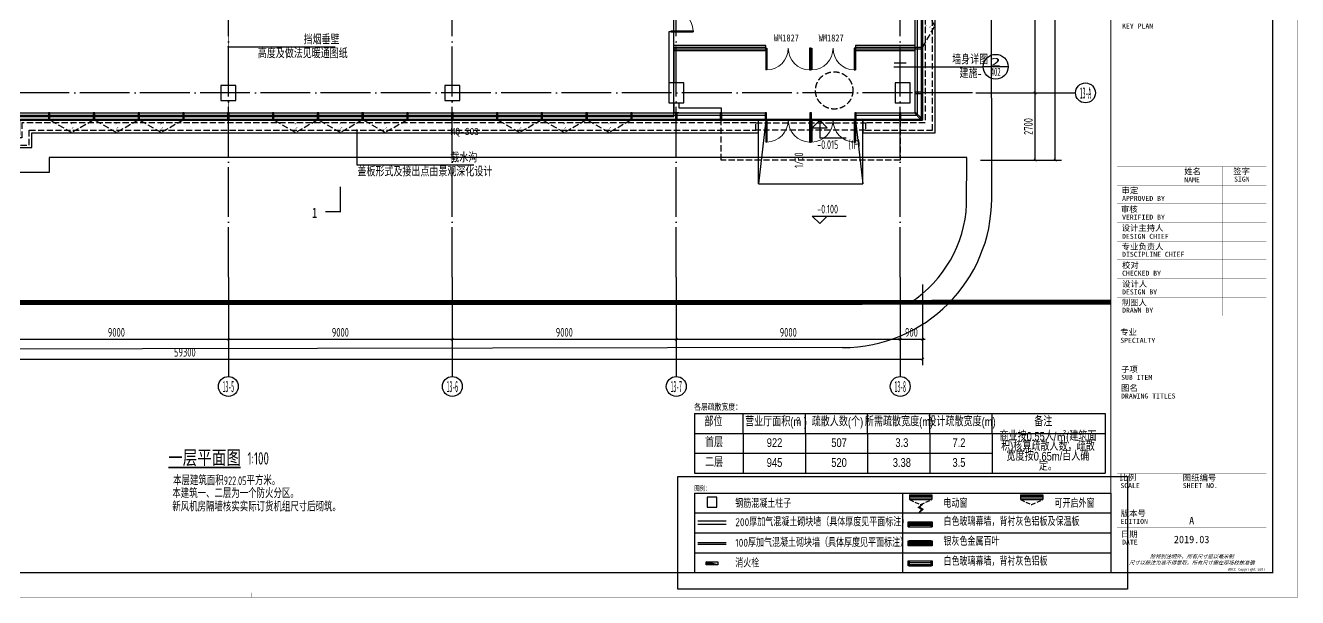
# Model space of a CAD drawing. Extents: x -228436 to 663611, y -207485 to 163917.
# Drawn here: x 485640 to 536763, y -20288 to 2712 of the extents above; entities that cross this region are included whole.
import ezdxf
from ezdxf.enums import TextEntityAlignment as Align

# ---------------------------------------------------------------- set-up
doc = ezdxf.new("R2010")
doc.units = 0
doc.header["$LTSCALE"] = 1000
for name, pattern in [('13#楼幕墙$0$DASH', [0.35, 0.25, -0.1]), ('X-104 13#平面$0$109 3#平面$0$DASH', [0.35, 0.25, -0.1]), ('X-104 13#平面$0$109-34 轴网$0$L1$0$$AUDIT_BAD_LTYPE1', [0]), ('X-104 13#平面$0$ACAD_ISO04W100', [30, 24, -3, 0, -3]), ('X-104 13#平面$0$ACAD_ISO05W100', [34, 24, -3, 0.5, -3, 0.5, -3]), ('X-104 13#平面$0$DASH', [0.35, 0.25, -0.1]), ('X-104 13#平面$0$DOTE', [2.42, 2, -0.2, 0.02, -0.2]), ('X-平面图例$0$109-34 轴网$0$L1$0$$AUDIT_BAD_LTYPE1', [0]), ('X-平面图例$0$DASH', [0.35, 0.25, -0.1])]:
    doc.linetypes.add(name, pattern=pattern)
doc.layers.get('0').update_dxf_attribs({"linetype": 'CONTINUOUS'})
doc.layers.get('Defpoints').update_dxf_attribs({"linetype": 'CONTINUOUS'})
for name, color, linetype in [('104 13#平面$0$03-表格_紫', 197, 'CONTINUOUS'), ('104 13#平面$0$A-0-图名图例', 2, 'CONTINUOUS'), ('13#楼幕墙$0$A-C_幕墙龙骨', 8, 'CONTINUOUS'), ('13#楼幕墙$0$A-C_玻璃幕墙', 8, 'CONTINUOUS'), ('13#楼幕墙$0$A-C_窗', 8, 'CONTINUOUS'), ('13#楼幕墙$0$A-C_门', 8, 'CONTINUOUS'), ('AXIS_TEXT', 7, 'CONTINUOUS'), ('X-104 13#平面$0$01-标注_标高', 8, 'CONTINUOUS'), ('X-104 13#平面$0$01-标注_符号', 8, 'CONTINUOUS'), ('X-104 13#平面$0$01-标注_轴线坐标', 8, 'CONTINUOUS'), ('X-104 13#平面$0$02-TEXT_标注', 8, 'CONTINUOUS'), ('X-104 13#平面$0$02-TEXT_轴号', 7, 'CONTINUOUS'), ('X-104 13#平面$0$02-TEXT_门窗', 8, 'CONTINUOUS'), ('X-104 13#平面$0$A-C_玻璃幕墙', 8, 'CONTINUOUS'), ('X-104 13#平面$0$A-C_门', 8, 'CONTINUOUS'), ('X-104 13#平面$0$A-E_楼梯', 171, 'CONTINUOUS'), ('X-104 13#平面$0$A-I_卫-洁具', 8, 'CONTINUOUS'), ('X-104 13#平面$0$A-O_散水', 8, 'CONTINUOUS'), ('X-104 13#平面$0$A-TECH_暖通', 6, 'CONTINUOUS'), ('X-104 13#平面$0$A-TECH_结构', 8, 'CONTINUOUS'), ('X-104 13#平面$0$A_AXIS-轴线', 8, 'X-104 13#平面$0$DOTE'), ('X-104 13#平面$0$A_STR-砌块墙', 7, 'CONTINUOUS'), ('X-104 13#平面$0$A_STR-砼柱', 7, 'CONTINUOUS'), ('X-104 13#平面$0$DIM_SYMB', 3, 'CONTINUOUS'), ('X-104 13#平面$0$DOOR_FIRE', 8, 'CONTINUOUS'), ('X-104 13#平面$0$M-用地 红线', 20, 'X-104 13#平面$0$ACAD_ISO04W100'), ('X-104 13#平面$0$M-绿化 首层轮廓', 197, 'CONTINUOUS'), ('X-104 13#平面$0$M-道路 边线', 151, 'CONTINUOUS'), ('X-平面图例$0$03-表格_197', 197, 'CONTINUOUS'), ('X-平面图例$0$04-电动窗', 1, 'CONTINUOUS'), ('X-平面图例$0$A-0-图名图例', 2, 'CONTINUOUS'), ('X-平面图例$0$A-C_玻璃幕墙', 140, 'CONTINUOUS'), ('X-平面图例$0$A-金属背板', 40, 'CONTINUOUS'), ('X-平面图例$0$COLUMN', 4, 'CONTINUOUS'), ('X-平面图例$0$EQUIP_消火栓', 7, 'CONTINUOUS'), ('X-平面图例$0$WAL1', 30, 'CONTINUOUS')]:
    doc.layers.add(name, color=color, linetype=linetype)
doc.layers.add('X-104 13#平面$0$000套内', color=8, linetype='CONTINUOUS', lineweight=30, plot=False)
doc.styles.add('104 13#平面$0$HT_HWXH', font='STXIHEI.TTF', dxfattribs={"width": 0.8})
doc.styles.add('104 13#平面$0$Standard', font='ros.shx', dxfattribs={"width": 0.8, "bigfont": 'jd.shx'})
doc.styles.add('COMPLEX', font='COMPLEX')
doc.styles.add('X-104 13#平面$0$_TCH_AXIS', font='STXIHEI.TTF', dxfattribs={"width": 0.75})
doc.styles.add('X-104 13#平面$0$_TCH_DIM', font='ros1.shx', dxfattribs={"width": 0.8, "bigfont": 'jd.shx'})
doc.styles.add('X-104 13#平面$0$_TCH_DIM_T3', font='ros1.shx', dxfattribs={"width": 0.8, "bigfont": 'jd.shx'})
doc.styles.add('X-104 13#平面$0$_TCH_LABEL', font='STXIHEI.TTF', dxfattribs={"width": 0.75})
doc.styles.add('X-104 13#平面$0$_TCH_SPACE', font='STXIHEI.TTF', dxfattribs={"width": 0.75, "height": 5})
doc.styles.add('X-104 13#平面$0$_TCH_WINDOW', font='STXIHEI.TTF', dxfattribs={"width": 0.75, "height": 3.5})
doc.styles.add('X-104 13#平面$0$Standard', font='ros1.shx', dxfattribs={"width": 0.75, "bigfont": 'jd.shx'})
doc.styles.add('X-平面图例$0$HT_HWXH', font='STXIHEI.TTF', dxfattribs={"width": 0.8})
doc.styles.add('X-平面图例$0$Standard', font='gbenor.shx', dxfattribs={"bigfont": 'gbcbig.shx'})
doc.styles.add('图签信息$0$华文细黑', font='STXIHEI.TTF', dxfattribs={"height": 10})
doc.dimstyles.new('X-104 13#平面$0$_TCH_ARCH&&100', dxfattribs={"dimtxt": 350, "dimasz": 100, "dimexe": 250, "dimexo": 300, "dimgap": 100, "dimtad": 1, "dimdec": 0, "dimzin": 0, "dimdsep": 46, "dimtxsty": 'X-104 13#平面$0$_TCH_DIM_T3', "dimblk": 'X-104 13#平面$0$_ArchTick', "dimcen": 0.09, "dimclrt": 7, "dimazin": 2, "dimtfac": 1, "dimtdec": 0, "dimtix": 1, "dimtmove": 2, "dimatfit": 3, "dimfxl": 0, "dimtolj": 1, "dimtzin": 0, "dimarcsym": 0})

# ---------------------------------------------------------------- blocks, each defined once
blk = doc.blocks.new('图签信息$0$WDCE Copyright200X')
at = {"const_width": 0.016}
blk.add_lwpolyline([(-10.6, 1.26, 1), (-11.4, 1.26, 1)], format="xyb", close=True, dxfattribs=at)
at = {"style": '图签信息$0$华文细黑'}
for s, p in [('WDCE ', (-11.46, 0.5)), ('     Copyright ', (-3.51, 0.5))]:
    blk.add_text(s, height=1, dxfattribs=at).set_placement(p, align=Align.BOTTOM_RIGHT)
blk.add_text('c', height=0.6, dxfattribs=at).set_placement((-11.04, 1.35), align=Align.MIDDLE_CENTER)
blk.add_attdef('200X', text='', height=1, dxfattribs=at).set_placement((-0.45, 0.5), align=Align.BOTTOM_RIGHT)
blk = doc.blocks.new('图签信息')
at = {"const_width": 0.5}
blk.add_lwpolyline([(-65, 0), (0, 0), (0, 500.5), (-65, 500.5)], close=True, dxfattribs=at)
at = {"const_width": 0.05}
for points in [[(-62.5, 217.74), (-2.5, 217.74)], [(-62.5, 103.26), (-2.5, 103.26), (-2.5, 163.26), (-62.5, 163.26), (-62.5, 103.26)], [(-37.5, 163.26), (-37.5, 103.26)], [(-20, 163.26), (-20, 103.26)], [(-62.5, 155.76), (-2.5, 155.76)], [(-62.5, 148.26), (-2.5, 148.26)], [(-62.5, 140.76), (-2.5, 140.76)], [(-62.5, 133.26), (-2.5, 133.26)], [(-62.5, 125.76), (-2.5, 125.76)], [(-62.5, 118.26), (-2.5, 118.26)], [(-62.5, 110.76), (-2.5, 110.76)], [(-62.5, 98.5), (-2.5, 98.5), (-2.5, 10), (-62.5, 10), (-62.5, 98.5)], [(-62.5, 83.5), (-2.5, 83.5)], [(-62.5, 76), (-2.5, 76)], [(-62.5, 40), (-2.5, 40)], [(-37.5, 40), (-37.5, 26)], [(-62.5, 26), (-2.5, 26)], [(-62.5, 18), (-2.5, 18)]]:
    blk.add_lwpolyline(points, dxfattribs=at)
blk.add_blockref('图签信息$0$WDCE Copyright200X', (-2.5, 0)).add_auto_attribs({'200X': '2007'})
at = {"style": '图签信息$0$华文细黑'}
for s, height, p in [('KEY PLAN', 2, (-60.5, 220.74)), ('姓名', 2.4, (-35.5, 162.47)), ('NAME', 2, (-35.5, 158.96)), ('签字', 2.4, (-15.81, 162.57)), ('SIGN', 2, (-15.5, 159.2)), ('审定', 2.4, (-60.73, 154.81)), ('APPROVED BY', 2, (-60.5, 151.44)), ('审核', 2.4, (-60.95, 147.29)), ('VERIFIED BY', 2, (-60.5, 143.91)), ('设计主持人', 2.4, (-60.68, 139.76)), ('DESIGN CHIEF', 2, (-60.5, 136.19)), ('专业负责人', 2.4, (-60.67, 132.26)), ('DISCIPLINE CHIEF', 2, (-60.5, 128.98)), ('校对', 2.4, (-60.5, 124.76)), ('CHECKED BY', 2, (-60.5, 121.37)), ('设计人', 2.4, (-60.5, 117.26)), ('DESIGN BY', 2, (-60.5, 113.83)), ('制图人', 2.4, (-60.61, 109.76)), ('DRAWN BY', 2, (-60.5, 106.5)), ('专业', 2.4, (-61.23, 97.93)), ('SPECIALTY', 2, (-61.23, 94.38)), ('子项', 2.4, (-60.88, 82.92)), ('SUB ITEM', 2, (-60.88, 79.5)), ('DRAWING TITLES', 2, (-60.91, 72)), ('图名', 2.4, (-60.91, 75.41)), ('比例', 2.4, (-61.56, 39.42)), ('SCALE', 2, (-61.19, 36)), ('SHEET NO.', 2, (-36.1, 36)), ('图纸编号', 2.4, (-36.1, 39.32)), ('版本号', 2.4, (-61, 25.03)), ('EDITION', 2, (-61.06, 21.61)), ('日期', 2.4, (-61, 16.68)), ('DATE', 2, (-60.5, 13.26))]:
    blk.add_text(s, height=height, dxfattribs=at).set_placement(p, align=Align.TOP_LEFT)
at = {"color": 4, "style": '图签信息$0$华文细黑'}
for s, p in [('A', (-32.53, 19.4)), ('2019.03', (-32.53, 11.84))]:
    blk.add_text(s, height=3, dxfattribs=at).set_placement(p, align=Align.CENTER)
at = {"style": '图签信息$0$华文细黑', "oblique": 20}
for s, p in [('除特别注明外，所有尺寸是以毫米制', (-32.5, 6.5)), ('尺寸以标注为准不得量取，所有尺寸需在现场校核准确', (-32.5, 4))]:
    blk.add_text(s, height=1.5, dxfattribs=at).set_placement(p, align=Align.MIDDLE_CENTER)
blk = doc.blocks.new('图签-A1')
at = {"color": 2}
blk.add_blockref('图签信息', (0, 0), dxfattribs=at)
blk = doc.blocks.new('图框-A1')
for points, const_width in [([(0, 0), (841, 0), (841, 594), (0, 594)], 0.05), ([(766, 584), (25, 584), (25, 10), (766, 10)], 0.5)]:
    blk.add_lwpolyline(points, close=True, dxfattribs=dict(const_width=const_width))
at = {"const_width": 0.05}
blk.add_lwpolyline([(420.5, 0), (420.5, 2)], dxfattribs=at)
blk = doc.blocks.new('_AXISO')
blk.add_circle((0, 0), 0.5)
at = {"layer": 'AXIS_TEXT', "style": 'COMPLEX', "width": 1.041667}
blk.add_attdef('A', text='', height=0.56, dxfattribs=at).set_placement((-0.25, -0.28), (0.25, -0.28), align=Align.FIT)
blk = doc.blocks.new('X-104 13#平面$0$_ArchTick')
at = {"color": 0, "linetype": 'ByBlock', "const_width": 0.4}
blk.add_lwpolyline([(-0.5, -0.5), (0.5, 0.5)], dxfattribs=at)
blk = doc.blocks.new('*D765')
at = {"layer": 'Defpoints', "color": 0}
for p in [(-900, -7401), (58400, -7401), (58400, -10701)]:
    blk.add_point(p, dxfattribs=at)
at = {"layer": 'X-104 13#平面$0$01-标注_轴线坐标', "color": 0, "lineweight": -2}
for p, q in [((-900, -7701), (-900, -10951)), ((58400, -7701), (58400, -10951)), ((-900, -10701), (58400, -10701))]:
    blk.add_line(p, q, dxfattribs=at)
at = {"layer": 'X-104 13#平面$0$01-标注_轴线坐标', "color": 0, "lineweight": -2, "xscale": 100, "yscale": 100, "zscale": 100, "rotation": 180}
blk.add_blockref('X-104 13#平面$0$_ArchTick', (-900, -10701), dxfattribs=at)
at = {"layer": 'X-104 13#平面$0$01-标注_轴线坐标', "color": 0, "lineweight": -2, "xscale": 100, "yscale": 100, "zscale": 100}
blk.add_blockref('X-104 13#平面$0$_ArchTick', (58400, -10701), dxfattribs=at)
at = {"layer": 'X-104 13#平面$0$01-标注_轴线坐标', "color": 7, "insert": (28750, -10426), "char_height": 350, "attachment_point": 5, "style": 'X-104 13#平面$0$_TCH_DIM_T3'}
blk.add_mtext('\\A1;59300', dxfattribs=at)
blk = doc.blocks.new('*D770')
at = {"layer": 'Defpoints', "color": 0}
for p in [(21500, -7401), (30500, -7401), (30500, -9901)]:
    blk.add_point(p, dxfattribs=at)
at = {"layer": 'X-104 13#平面$0$01-标注_轴线坐标', "color": 0, "lineweight": -2}
for p, q in [((21500, -7701), (21500, -10151)), ((30500, -7701), (30500, -10151)), ((21500, -9901), (30500, -9901))]:
    blk.add_line(p, q, dxfattribs=at)
at = {"layer": 'X-104 13#平面$0$01-标注_轴线坐标', "color": 0, "lineweight": -2, "xscale": 100, "yscale": 100, "zscale": 100, "rotation": 180}
blk.add_blockref('X-104 13#平面$0$_ArchTick', (21500, -9901), dxfattribs=at)
at = {"layer": 'X-104 13#平面$0$01-标注_轴线坐标', "color": 0, "lineweight": -2, "xscale": 100, "yscale": 100, "zscale": 100}
blk.add_blockref('X-104 13#平面$0$_ArchTick', (30500, -9901), dxfattribs=at)
at = {"layer": 'X-104 13#平面$0$01-标注_轴线坐标', "color": 7, "insert": (26000, -9626), "char_height": 350, "attachment_point": 5, "style": 'X-104 13#平面$0$_TCH_DIM_T3'}
blk.add_mtext('\\A1;9000', dxfattribs=at)
blk = doc.blocks.new('*D771')
at = {"layer": 'Defpoints', "color": 0}
for p in [(30500, -7401), (39500, -7401), (39500, -9901)]:
    blk.add_point(p, dxfattribs=at)
at = {"layer": 'X-104 13#平面$0$01-标注_轴线坐标', "color": 0, "lineweight": -2}
for p, q in [((30500, -7701), (30500, -10151)), ((39500, -7701), (39500, -10151)), ((30500, -9901), (39500, -9901))]:
    blk.add_line(p, q, dxfattribs=at)
at = {"layer": 'X-104 13#平面$0$01-标注_轴线坐标', "color": 0, "lineweight": -2, "xscale": 100, "yscale": 100, "zscale": 100, "rotation": 180}
blk.add_blockref('X-104 13#平面$0$_ArchTick', (30500, -9901), dxfattribs=at)
at = {"layer": 'X-104 13#平面$0$01-标注_轴线坐标', "color": 0, "lineweight": -2, "xscale": 100, "yscale": 100, "zscale": 100}
blk.add_blockref('X-104 13#平面$0$_ArchTick', (39500, -9901), dxfattribs=at)
at = {"layer": 'X-104 13#平面$0$01-标注_轴线坐标', "color": 7, "insert": (35000, -9626), "char_height": 350, "attachment_point": 5, "style": 'X-104 13#平面$0$_TCH_DIM_T3'}
blk.add_mtext('\\A1;9000', dxfattribs=at)
blk = doc.blocks.new('*D772')
at = {"layer": 'Defpoints', "color": 0}
for p in [(39500, -7401), (48500, -7401), (48500, -9901)]:
    blk.add_point(p, dxfattribs=at)
at = {"layer": 'X-104 13#平面$0$01-标注_轴线坐标', "color": 0, "lineweight": -2}
for p, q in [((39500, -7701), (39500, -10151)), ((48500, -7701), (48500, -10151)), ((39500, -9901), (48500, -9901))]:
    blk.add_line(p, q, dxfattribs=at)
at = {"layer": 'X-104 13#平面$0$01-标注_轴线坐标', "color": 0, "lineweight": -2, "xscale": 100, "yscale": 100, "zscale": 100, "rotation": 180}
blk.add_blockref('X-104 13#平面$0$_ArchTick', (39500, -9901), dxfattribs=at)
at = {"layer": 'X-104 13#平面$0$01-标注_轴线坐标', "color": 0, "lineweight": -2, "xscale": 100, "yscale": 100, "zscale": 100}
blk.add_blockref('X-104 13#平面$0$_ArchTick', (48500, -9901), dxfattribs=at)
at = {"layer": 'X-104 13#平面$0$01-标注_轴线坐标', "color": 7, "insert": (44000, -9626), "char_height": 350, "attachment_point": 5, "style": 'X-104 13#平面$0$_TCH_DIM_T3'}
blk.add_mtext('\\A1;9000', dxfattribs=at)
blk = doc.blocks.new('*D773')
at = {"layer": 'Defpoints', "color": 0}
for p in [(48500, -7401), (57500, -7401), (57500, -9901)]:
    blk.add_point(p, dxfattribs=at)
at = {"layer": 'X-104 13#平面$0$01-标注_轴线坐标', "color": 0, "lineweight": -2}
for p, q in [((48500, -7701), (48500, -10151)), ((57500, -7701), (57500, -10151)), ((48500, -9901), (57500, -9901))]:
    blk.add_line(p, q, dxfattribs=at)
at = {"layer": 'X-104 13#平面$0$01-标注_轴线坐标', "color": 0, "lineweight": -2, "xscale": 100, "yscale": 100, "zscale": 100, "rotation": 180}
blk.add_blockref('X-104 13#平面$0$_ArchTick', (48500, -9901), dxfattribs=at)
at = {"layer": 'X-104 13#平面$0$01-标注_轴线坐标', "color": 0, "lineweight": -2, "xscale": 100, "yscale": 100, "zscale": 100}
blk.add_blockref('X-104 13#平面$0$_ArchTick', (57500, -9901), dxfattribs=at)
at = {"layer": 'X-104 13#平面$0$01-标注_轴线坐标', "color": 7, "insert": (53000, -9626), "char_height": 350, "attachment_point": 5, "style": 'X-104 13#平面$0$_TCH_DIM_T3'}
blk.add_mtext('\\A1;9000', dxfattribs=at)
blk = doc.blocks.new('*D774')
at = {"layer": 'Defpoints', "color": 0}
for p in [(57500, -7401), (58400, -7401), (58400, -9901)]:
    blk.add_point(p, dxfattribs=at)
at = {"layer": 'X-104 13#平面$0$01-标注_轴线坐标', "color": 0, "lineweight": -2}
for p, q in [((57500, -7701), (57500, -10151)), ((58400, -7701), (58400, -10151)), ((57500, -9901), (57400, -9901)), ((57500, -9901), (58400, -9901)), ((58400, -9901), (58500, -9901))]:
    blk.add_line(p, q, dxfattribs=at)
at = {"layer": 'X-104 13#平面$0$01-标注_轴线坐标', "color": 0, "lineweight": -2, "xscale": 100, "yscale": 100, "zscale": 100}
blk.add_blockref('X-104 13#平面$0$_ArchTick', (57500, -9901), dxfattribs=at)
at = {"layer": 'X-104 13#平面$0$01-标注_轴线坐标', "color": 0, "lineweight": -2, "xscale": 100, "yscale": 100, "zscale": 100, "rotation": 180}
blk.add_blockref('X-104 13#平面$0$_ArchTick', (58400, -9901), dxfattribs=at)
at = {"layer": 'X-104 13#平面$0$01-标注_轴线坐标', "color": 7, "insert": (57950, -9626), "char_height": 350, "attachment_point": 5, "style": 'X-104 13#平面$0$_TCH_DIM_T3'}
blk.add_mtext('\\A1;900', dxfattribs=at)
blk = doc.blocks.new('*D785')
at = {"layer": 'Defpoints', "color": 0}
for p in [(60425, 23235), (63725, 23235), (60425, -2700)]:
    blk.add_point(p, dxfattribs=at)
at = {"layer": 'X-104 13#平面$0$01-标注_轴线坐标', "color": 0, "lineweight": -2}
for p, q in [((60725, 23235), (63975, 23235)), ((63725, -2700), (63725, 23235)), ((60725, -2700), (63975, -2700))]:
    blk.add_line(p, q, dxfattribs=at)
at = {"layer": 'X-104 13#平面$0$01-标注_轴线坐标', "color": 0, "lineweight": -2, "xscale": 100, "yscale": 100, "zscale": 100}
for p, rotation in [((63725, 23235), 90), ((63725, -2700), 270)]:
    blk.add_blockref('X-104 13#平面$0$_ArchTick', p, dxfattribs=dict(at, rotation=rotation))
at = {"layer": 'X-104 13#平面$0$01-标注_轴线坐标', "color": 7, "insert": (63450, 10268), "char_height": 350, "attachment_point": 5, "rotation": 90, "style": 'X-104 13#平面$0$_TCH_DIM_T3'}
blk.add_mtext('\\A1;25935', dxfattribs=at)
blk = doc.blocks.new('*D786')
at = {"layer": 'Defpoints', "color": 0}
for p in [(60425, 0), (62925, 0), (60425, -2700)]:
    blk.add_point(p, dxfattribs=at)
at = {"layer": 'X-104 13#平面$0$01-标注_轴线坐标', "color": 0, "lineweight": -2}
for p, q in [((60725, 0), (63175, 0)), ((62925, -2700), (62925, 0)), ((60725, -2700), (63175, -2700))]:
    blk.add_line(p, q, dxfattribs=at)
at = {"layer": 'X-104 13#平面$0$01-标注_轴线坐标', "color": 0, "lineweight": -2, "xscale": 100, "yscale": 100, "zscale": 100}
for p, rotation in [((62925, 0), 90), ((62925, -2700), 270)]:
    blk.add_blockref('X-104 13#平面$0$_ArchTick', p, dxfattribs=dict(at, rotation=rotation))
at = {"layer": 'X-104 13#平面$0$01-标注_轴线坐标', "color": 7, "insert": (62650, -1350), "char_height": 350, "attachment_point": 5, "rotation": 90, "style": 'X-104 13#平面$0$_TCH_DIM_T3'}
blk.add_mtext('\\A1;2700', dxfattribs=at)
blk = doc.blocks.new('*D787')
at = {"layer": 'Defpoints', "color": 0}
for p in [(60425, 9000), (62925, 9000), (60425, 0)]:
    blk.add_point(p, dxfattribs=at)
at = {"layer": 'X-104 13#平面$0$01-标注_轴线坐标', "color": 0, "lineweight": -2}
for p, q in [((60725, 9000), (63175, 9000)), ((62925, 0), (62925, 9000)), ((60725, 0), (63175, 0))]:
    blk.add_line(p, q, dxfattribs=at)
at = {"layer": 'X-104 13#平面$0$01-标注_轴线坐标', "color": 0, "lineweight": -2, "xscale": 100, "yscale": 100, "zscale": 100}
for p, rotation in [((62925, 9000), 90), ((62925, 0), 270)]:
    blk.add_blockref('X-104 13#平面$0$_ArchTick', p, dxfattribs=dict(at, rotation=rotation))
at = {"layer": 'X-104 13#平面$0$01-标注_轴线坐标', "color": 7, "insert": (62650, 4500), "char_height": 350, "attachment_point": 5, "rotation": 90, "style": 'X-104 13#平面$0$_TCH_DIM_T3'}
blk.add_mtext('\\A1;9000', dxfattribs=at)
blk = doc.blocks.new('13#楼幕墙$0$A$C62EA228A')
at = {"linetype": '13#楼幕墙$0$DASH'}
blk.add_lwpolyline([(10, -300), (-860, -797), (-1730, -300)], dxfattribs=at)
at = {"layer": '13#楼幕墙$0$A-C_玻璃幕墙', "color": 1}
blk.add_lwpolyline([(-889, -674, 0, 25, 0), (-792, -580, 0, 0, 0), (-890, -456, 25, 0, 0), (-786, -374, 0, 0, 0)], format="xyseb", dxfattribs=at)
blk = doc.blocks.new('13#楼幕墙$0$A$C7A413A1D')
blk.add_lwpolyline([(-70, -300), (-10, -300), (-10, 0), (-70, 0)], close=True)
blk = doc.blocks.new('13#楼幕墙$0$$DorLib2D$00000002')
for p, q in [((-0.5, 0), (-0.5, 0.4875)), ((-0.475, 0.4875), (-0.5, 0.4875)), ((-0.475, 0), (-0.475, 0.4875)), ((0.475, 0), (0.475, 0.4875)), ((0.475, 0.4875), (0.5, 0.4875)), ((0.5, 0), (0.5, 0.4875)), ((-0.5, 0), (-0.475, 0)), ((0.5, 0), (0.475, 0))]:
    blk.add_line(p, q)
at = {"lineweight": 13}
for centre, start, end in [((-0.4875, 0), 0, 88.53072), ((0.4875, 0), 91.46928, 180)]:
    blk.add_arc(centre, 0.4875, start, end, dxfattribs=at)
blk = doc.blocks.new('13#楼幕墙')
at = {"layer": '13#楼幕墙$0$A-C_幕墙龙骨'}
blk.add_lwpolyline([(58118, -782), (58082, -818), (58294, -1030), (58330, -994)], close=True, dxfattribs=at)
at = {"layer": '13#楼幕墙$0$A-C_玻璃幕墙'}
for p, q in [((58100, -800), (58100, 18820)), ((58200, -900), (58200, 10770)), ((58350, -1050), (58350, 10770)), ((21800, -800), (52070, -800)), ((21900, -900), (52070, -900)), ((55730, -800), (58100, -800)), ((55730, -900), (58200, -900)), ((22050, -1050), (52070, -1050)), ((55730, -1050), (58350, -1050))]:
    blk.add_line(p, q, dxfattribs=at)
blk.add_lwpolyline([(4493, 15500), (-900, 15500), (-900, -1700), (22100, -1700), (22100, -1100), (58400, -1100), (58400, 18960), (53293, 23245), (37800, 14300), (37800, 10200), (12500, 10200), (4493, 15500)], dxfattribs=at)
at = {"layer": '13#楼幕墙$0$A-C_幕墙龙骨', "rotation": 90}
for p in [(58100, 1840), (58100, 40)]:
    blk.add_blockref('13#楼幕墙$0$A$C7A413A1D', p, dxfattribs=at)
at = {"layer": '13#楼幕墙$0$A-C_幕墙龙骨'}
for p in [(23340, -800), (25140, -800), (26940, -800), (28740, -800), (30540, -800), (32340, -800), (34140, -800), (35940, -800), (37740, -800), (39540, -800), (41340, -800), (43140, -800), (44940, -800), (46740, -800), (48540, -800), (50340, -800), (52140, -800), (53940, -800), (55740, -800), (57540, -800)]:
    blk.add_blockref('13#楼幕墙$0$A$C7A413A1D', p, dxfattribs=at)
at = {"layer": '13#楼幕墙$0$A-C_窗', "xscale": -1, "rotation": 90}
blk.add_blockref('13#楼幕墙$0$A$C62EA228A', (58100, 1840), dxfattribs=at)
at = {"layer": '13#楼幕墙$0$A-C_窗'}
for p in [(25060, -800), (26860, -800), (28660, -800), (34060, -800), (35860, -800), (37660, -800), (43060, -800), (44860, -800), (46660, -800)]:
    blk.add_blockref('13#楼幕墙$0$A$C62EA228A', p, dxfattribs=at)
at = {"layer": '13#楼幕墙$0$A-C_门', "xscale": -1800, "yscale": -1800, "zscale": 100}
for p in [(53000, -1100), (54800, -1100)]:
    blk.add_blockref('13#楼幕墙$0$$DorLib2D$00000002', p, dxfattribs=at)
blk = doc.blocks.new('X-104 13#平面$0$A$C0BB3323F')
at = {"layer": 'Defpoints'}
blk.add_lwpolyline([(59300, 600), (59300, 20660), (54205, 24935), (38700, 16000), (38700, 11900), (13400, 11900), (5393, 17200), (0, 17200), (0, 0), (23000, 0), (23000, 600)], close=True, dxfattribs=at)
at = {"layer": 'X-104 13#平面$0$M-用地 红线', "ltscale": 0.05, "const_width": 200}
blk.add_lwpolyline([(-7235, -1505), (-2249, -6741), (66865, -6716)], dxfattribs=at)
at = {"layer": 'X-104 13#平面$0$M-绿化 首层轮廓'}
for p, q in [((61076, -900), (24200, -900)), ((24200, -900), (24200, -1500)), ((61070, -2786), (61076, -900)), ((24200, -1500), (-1500, -1500)), ((-2249, -6741), (58823, -6719))]:
    blk.add_line(p, q, dxfattribs=at)
blk.add_arc((56076, -2541), 5000, 303.3233, 357.2011, dxfattribs=at)
at = {"layer": 'X-104 13#平面$0$M-道路 边线', "ltscale": 0.5}
for p, q in [((62076, -2539), (62069, 17786)), ((56087, -8541), (56087, -8541))]:
    blk.add_line(p, q, dxfattribs=at)
at = {"layer": 'X-104 13#平面$0$M-道路 边线', "ltscale": 0.02}
blk.add_lwpolyline([(56087, -8541), (-7235, -8649)], dxfattribs=at)
at = {"layer": 'X-104 13#平面$0$M-道路 边线', "ltscale": 0.5}
blk.add_arc((56076, -2541), 6000, 270.0977, 0.0204, dxfattribs=at)
blk = doc.blocks.new('X-104 13#平面$0$$DorLib2D$00000002')
for p, q in [((-0.5, 0), (-0.5, 0.4875)), ((-0.475, 0.4875), (-0.5, 0.4875)), ((-0.475, 0), (-0.475, 0.4875)), ((0.475, 0), (0.475, 0.4875)), ((0.475, 0.4875), (0.5, 0.4875)), ((0.5, 0), (0.5, 0.4875)), ((-0.5, 0), (-0.475, 0)), ((0.5, 0), (0.475, 0))]:
    blk.add_line(p, q)
at = {"lineweight": 13}
for centre, start, end in [((-0.4875, 0), 0, 88.53072), ((0.4875, 0), 91.46928, 180)]:
    blk.add_arc(centre, 0.4875, start, end, dxfattribs=at)
blk = doc.blocks.new('_FZHK')
blk.add_lwpolyline([(-0.5, -0.5), (0.5, -0.5), (0.5, 0.5), (-0.5, 0.5)], close=True)
blk = doc.blocks.new('X-平面图例$0$$WINLIB2D$00000039')
at = {"color": 0}
for points in [[(-0.5, 0.5), (-0.5, -0.5)], [(0.5, 0.5), (-0.5, 0.5)], [(-0.5, 0.167), (0.5, 0.167)], [(-0.452, -0.167), (-0.5, 0.084)], [(-0.384, -0.167), (-0.448, 0.167)], [(-0.316, -0.167), (-0.38, 0.167)], [(-0.248, -0.167), (-0.312, 0.167)], [(-0.18, -0.167), (-0.244, 0.167)], [(-0.112, -0.167), (-0.176, 0.167)], [(-0.044, -0.167), (-0.108, 0.167)], [(0.024, -0.167), (-0.04, 0.167)], [(0.092, -0.167), (0.028, 0.167)], [(0.16, -0.167), (0.096, 0.167)], [(0.228, -0.167), (0.164, 0.167)], [(0.296, -0.167), (0.232, 0.167)], [(0.364, -0.167), (0.3, 0.167)], [(0.432, -0.167), (0.368, 0.167)], [(0.5, -0.167), (0.436, 0.167)], [(0.5, -0.5), (0.5, 0.5)], [(-0.5, -0.167), (0.5, -0.167)], [(0.5, -0.5), (-0.5, -0.5)]]:
    blk.add_lwpolyline(points, dxfattribs=at)
blk = doc.blocks.new('X-平面图例$0$$LinePat$岩棉板')
at = {"color": 0}
for p, q in [((0, -17), (12, -67)), ((12, -67), (24, -17))]:
    blk.add_line(p, q, dxfattribs=at)
for centre, start, end in [((12, -17), 0, 180), ((0, -67), 270, 0), ((24, -67), 180, 270)]:
    blk.add_arc(centre, 12, start, end, dxfattribs=at)
at = {"layer": 'Defpoints'}
blk.add_point((0, 0), dxfattribs=at)
at = {"layer": 'Defpoints', "color": 0}
blk.add_point((24, -84), dxfattribs=at)
blk = doc.blocks.new('X-平面图例$0$ii')
blk.add_lwpolyline([(-1340, 0), (0, 0), (0, -150), (-1340, -150)], close=True)
at = {"color": 8, "xscale": -1.801075267316308, "yscale": 1.782568518697715, "zscale": 1.782568518697715}
for p in [(-1297, 0), (-1254, 0), (-1210, 0), (-1167, 0), (-1124, 0), (-1081, 0), (-1037, 0), (-994, 0), (-951, 0), (-908, 0), (-865, 0), (-821, 0), (-778, 0), (-735, 0), (-692, 0), (-648, 0), (-605, 0), (-562, 0), (-519, 0), (-475, 0), (-432, 0), (-389, 0), (-346, 0), (-303, 0), (-259, 0), (-216, 0), (-173, 0), (-130, 0), (-86, 0), (-43, 0), (0, 0)]:
    blk.add_blockref('X-平面图例$0$$LinePat$岩棉板', p, dxfattribs=at)
blk = doc.blocks.new('X-平面图例$0$$TCHSYS$WIN2D')
for p, q in [((-0.5, 0.5), (0.5, 0.5)), ((-0.5, 0.5), (-0.5, -0.5)), ((0.5, 0.167), (-0.5, 0.167)), ((0.5, 0.5), (0.5, -0.5)), ((0.5, -0.167), (-0.5, -0.167)), ((-0.5, -0.5), (0.5, -0.5))]:
    blk.add_line(p, q)
blk = doc.blocks.new('X-平面图例$0$开启扇')
at = {"layer": 'X-平面图例$0$04-电动窗'}
h = blk.add_hatch(color=1, dxfattribs=at)
h.dxf.hatch_style = 1
h.paths.add_polyline_path([(771, 319), (600, 508), (817, 625), (569, 845), (738, 635), (521, 518)])
at = {"linetype": 'X-平面图例$0$DASH'}
blk.add_lwpolyline([(0, 50), (670, 350), (1340, 50)], dxfattribs=at)
at = {"layer": 'X-平面图例$0$04-电动窗', "color": 1}
blk.add_lwpolyline([(771, 319), (600, 508), (817, 625), (569, 845), (738, 635), (521, 518), (771, 319)], close=True, dxfattribs=at)
at = {"xscale": -1340, "yscale": 300, "zscale": 1340, "rotation": 180}
blk.add_blockref('X-平面图例$0$$TCHSYS$WIN2D', (670, -100), dxfattribs=at)
blk = doc.blocks.new('X-平面图例$0$$TwtSys$00000434')
for p, q in [((-0.5, 0.5), (-0.5, -0.5)), ((-0.5, -0.5), (0.5, 0.5)), ((0.5, 0.5), (-0.5, 0.5)), ((0.5, -0.5), (0.5, 0.5)), ((-0.5, -0.5), (0.5, -0.5))]:
    blk.add_line(p, q)
blk.add_solid([(0.5, -0.5), (0.5, 0.5), (-0.5, -0.5)])
blk = doc.blocks.new('X-平面图例')
at = {"layer": 'Defpoints'}
blk.add_lwpolyline([(0, 6800), (27101, 6800), (27101, 0), (0, 0)], close=True, dxfattribs=at)
at = {"layer": 'X-平面图例$0$03-表格_197'}
for p, q in [((1000, 5800), (26101, 5800)), ((1000, 5800), (1000, 1000)), ((13550, 5800), (13550, 1000)), ((26101, 5800), (26101, 1000)), ((1000, 4600), (26101, 4600)), ((1000, 3400), (26101, 3400)), ((1000, 2200), (26101, 2200)), ((1000, 1000), (26101, 1000))]:
    blk.add_line(p, q, dxfattribs=at)
at = {"layer": 'X-平面图例$0$A-C_玻璃幕墙'}
for p, q in [((13877, 4055), (15337, 4055)), ((13937, 1711), (15277, 1711)), ((13937, 1411), (15277, 1411))]:
    blk.add_line(p, q, dxfattribs=at)
at = {"layer": 'X-平面图例$0$A-C_玻璃幕墙', "linetype": 'X-平面图例$0$DASH'}
blk.add_lwpolyline([(20660, 5400), (21330, 5100), (22000, 5400)], dxfattribs=at)
at = {"layer": 'X-平面图例$0$A-C_玻璃幕墙'}
for points in [[(13877, 4055), (15337, 4055)], [(13937, 3755), (13877, 3755), (13877, 4055), (13937, 4055), (13937, 3755)], [(13877, 4005), (15337, 4005)], [(13877, 3855), (15337, 3855)], [(15337, 3755), (15277, 3755), (15277, 4055), (15337, 4055), (15337, 3755)], [(13877, 3755), (15337, 3755)], [(15337, 2861), (13877, 2861)], [(13877, 1611), (15337, 1611)], [(13877, 1461), (15337, 1461)]]:
    blk.add_lwpolyline(points, dxfattribs=at)
for points in [[(13877, 2911), (13937, 2911), (13937, 2611), (13877, 2611)], [(15277, 2911), (15337, 2911), (15337, 2611), (15277, 2611)], [(13877, 1711), (13937, 1711), (13937, 1411), (13877, 1411)], [(15277, 1711), (15337, 1711), (15337, 1411), (15277, 1411)]]:
    blk.add_lwpolyline(points, close=True, dxfattribs=at)
at = {"layer": 'X-平面图例$0$A-金属背板'}
for points in [[(13937, 4005), (15277, 4005)], [(13937, 3855), (15277, 3855)]]:
    blk.add_lwpolyline(points, dxfattribs=at)
blk.add_lwpolyline([(15277, 1477), (15277, 1461), (13937, 1461), (13937, 1477)], close=True, dxfattribs=at)
at = {"layer": 'X-平面图例$0$WAL1'}
for p, q in [((2905, 4095), (1209, 4095)), ((2905, 3895), (1209, 3895)), ((2905, 2802), (1209, 2802)), ((2905, 2702), (1209, 2702))]:
    blk.add_line(p, q, dxfattribs=at)
at = {"layer": 'X-平面图例$0$A-C_玻璃幕墙', "linetype": 'X-平面图例$0$109-34 轴网$0$L1$0$$AUDIT_BAD_LTYPE1', "xscale": -1, "rotation": 180}
blk.add_blockref('X-平面图例$0$开启扇', (13967, 5450), dxfattribs=at)
at = {"layer": 'X-平面图例$0$A-C_玻璃幕墙', "linetype": 'X-平面图例$0$109-34 轴网$0$L1$0$$AUDIT_BAD_LTYPE1', "xscale": 1340, "yscale": 300, "zscale": 1340}
blk.add_blockref('X-平面图例$0$$TCHSYS$WIN2D', (21330, 5550), dxfattribs=at)
at = {"layer": 'X-平面图例$0$A-C_玻璃幕墙', "xscale": -1}
blk.add_blockref('X-平面图例$0$ii', (13937, 4005), dxfattribs=at)
at = {"layer": 'X-平面图例$0$A-C_玻璃幕墙', "xscale": 1340, "yscale": 300.0000000000001, "zscale": -1340}
blk.add_blockref('X-平面图例$0$$WINLIB2D$00000039', (14607, 2761), dxfattribs=at)
at = {"layer": 'X-平面图例$0$COLUMN', "xscale": 600, "yscale": 600, "zscale": 600}
blk.add_blockref('_FZHK', (2057, 5241), dxfattribs=at)
at = {"layer": 'X-平面图例$0$EQUIP_消火栓', "xscale": 700, "yscale": -180, "zscale": 700, "rotation": 180}
blk.add_blockref('X-平面图例$0$$TwtSys$00000434', (2057, 1556), dxfattribs=at)
at = {"style": 'X-平面图例$0$Standard'}
for s, height, p in [('钢筋混凝土柱子', 482.3, (3459, 4915)), ('电动窗', 482.3, (16010, 4921)), ('可开启外窗', 482.3, (22703, 4921)), ('200厚加气混凝土砌块墙（具体厚度见平面标注）', 482.27, (3459, 3800)), ('白色玻璃幕墙，背衬灰色铝板及保温板', 482.27, (16010, 3828)), ('100厚加气混凝土砌块墙（具体厚度见平面标注）', 482.27, (3459, 2558)), ('银灰色金属百叶', 482.3, (16010, 2628)), ('消火栓', 482.3, (3459, 1321)), ('白色玻璃幕墙，背衬灰色铝板', 482.27, (16010, 1428))]:
    blk.add_text(s, height=height, dxfattribs=at).set_placement(p)
at = {"layer": 'X-平面图例$0$A-0-图名图例', "style": 'X-平面图例$0$HT_HWXH', "width": 0.8}
blk.add_text('图例：', height=290.1, dxfattribs=at).set_placement((988, 5938))
blk = doc.blocks.new('104 13#平面$0$56fds5f8')
at = {"layer": '104 13#平面$0$03-表格_紫'}
for p, q in [((-16500, 2400), (0, 2400)), ((-16500, 2400), (-16500, 0)), ((-14541, 1600), (-14541, 2400)), ((-12041, 1600), (-12041, 2400)), ((-9541, 1600), (-9541, 2400)), ((-7041, 1600), (-7041, 2400)), ((-4541, 1600), (-4541, 2400)), ((0, 2400), (0, 0)), ((-16500, 1599), (0, 1599)), ((-14541, 1600), (-14541, 0)), ((-12041, 1600), (-12041, 0)), ((-9541, 1600), (-9541, 0)), ((-7041, 1600), (-7041, 0)), ((-4541, 1601), (-4541, 1)), ((-16500, 800), (-4541, 800)), ((-16500, 0), (0, 0))]:
    blk.add_line(p, q, dxfattribs=at)
at = {"layer": '104 13#平面$0$03-表格_紫', "style": '104 13#平面$0$Standard', "width": 0.8}
for s, height, p in [('部位', 350, (-15737, 1888)), ('营业厅面积(m )', 350, (-13226, 1888)), ('2', 250, (-12332, 1998)), ('疏散人数(个)', 350, (-10755, 1888)), ('所需疏散宽度(m)', 350, (-8280, 1889)), (' 设计疏散宽度(m)', 350, (-5822, 1889)), ('备注', 350, (-2483, 1888))]:
    blk.add_text(s, height=height, dxfattribs=at).set_placement(p, align=Align.CENTER)
at = {"layer": '104 13#平面$0$03-表格_紫', "char_height": 350, "attachment_point": 5, "style": '104 13#平面$0$Standard'}
for s, insert, width in [('首层', (-15713, 1224), 3429.56), ('922', (-13283, 1224), 2736.58), ('507', (-10690, 1224), 2736.58), ('3.3', (-8166, 1224), 2736.58), ('7.2', (-5872, 1224), 1290.93), ('二层', (-15713, 425), 3429.56), ('945', (-13283, 425), 2736.58), ('520', (-10690, 424), 2736.58), ('3.38', (-8166, 424), 2736.58), ('3.5', (-5872, 425), 1290.93)]:
    blk.add_mtext(s, dxfattribs=dict(at, insert=insert, width=width))
at = {"layer": '104 13#平面$0$03-表格_紫', "insert": (-2295, 875), "char_height": 350, "width": 3980.65, "attachment_point": 5, "line_spacing_factor": 0.685714, "style": '104 13#平面$0$Standard'}
blk.add_mtext('商业按0.55人/{\\fSTXihei|b0|i0|c129|p2;㎡}(建筑面积)核算疏散人数，疏散宽度按0.65m/百人确定。', dxfattribs=at)
blk = doc.blocks.new('X-104 13#平面$0$轴网')
at = {"layer": 'X-104 13#平面$0$01-标注_轴线坐标'}
for p, q in [((60543.5, 0), (64543.5, 0)), ((30500, -7401), (30500, -11401)), ((39500, -7401), (39500, -11401)), ((48500, -7401), (48500, -11401)), ((57500, -7401), (57500, -11401))]:
    blk.add_line(p, q, dxfattribs=at)
at = {"layer": 'X-104 13#平面$0$A_AXIS-轴线', "linetype": 'X-104 13#平面$0$DOTE'}
for p, q in [((30500, -7401), (30500, 24620.3)), ((39500, -7401), (39500, 24620.3)), ((48500, -7401), (48500, 24620.3)), ((57500, -7401), (57500, 24620.3)), ((60408.4, 0), (-2925, 0))]:
    blk.add_line(p, q, dxfattribs=at)
at = {"layer": 'X-104 13#平面$0$01-标注_轴线坐标'}
ref = blk.add_blockref('_AXISO', (64943.5, 0), dxfattribs=dict(at, xscale=800, yscale=800, zscale=800))
ref.add_attrib('A', '13-A', dxfattribs={"layer": 'X-104 13#平面$0$02-TEXT_轴号', "height": 452.55, "style": 'X-104 13#平面$0$_TCH_AXIS', "width": 0.456881}).set_placement((64717.2, -226.3), (65169.7, -226.3), align=Align.FIT)
ref = blk.add_blockref('_AXISO', (30500, -11801), dxfattribs=dict(at, xscale=800, yscale=800, zscale=800))
ref.add_attrib('A', '13-5', dxfattribs={"layer": 'X-104 13#平面$0$02-TEXT_轴号', "height": 452.55, "style": 'X-104 13#平面$0$_TCH_AXIS', "width": 0.499498}).set_placement((30273.7, -12027.3), (30726.3, -12027.3), align=Align.FIT)
ref = blk.add_blockref('_AXISO', (39500, -11801), dxfattribs=dict(at, xscale=800, yscale=800, zscale=800))
ref.add_attrib('A', '13-6', dxfattribs={"layer": 'X-104 13#平面$0$02-TEXT_轴号', "height": 452.55, "style": 'X-104 13#平面$0$_TCH_AXIS', "width": 0.499498}).set_placement((39273.7, -12027.3), (39726.3, -12027.3), align=Align.FIT)
ref = blk.add_blockref('_AXISO', (48500, -11801), dxfattribs=dict(at, xscale=800, yscale=800, zscale=800))
ref.add_attrib('A', '13-7', dxfattribs={"layer": 'X-104 13#平面$0$02-TEXT_轴号', "height": 452.55, "style": 'X-104 13#平面$0$_TCH_AXIS', "width": 0.499498}).set_placement((48273.7, -12027.3), (48726.3, -12027.3), align=Align.FIT)
ref = blk.add_blockref('_AXISO', (57500, -11801), dxfattribs=dict(at, xscale=800, yscale=800, zscale=800))
ref.add_attrib('A', '13-8', dxfattribs={"layer": 'X-104 13#平面$0$02-TEXT_轴号', "height": 452.55, "style": 'X-104 13#平面$0$_TCH_AXIS', "width": 0.499498}).set_placement((57273.7, -12027.3), (57726.3, -12027.3), align=Align.FIT)
for p1, p2, distance, text, picture, middle in [((60425, -2700), (60425, 23235.1), -3300, '25935', '*D785', (63450, 10267.5)), ((60425, 0), (60425, 9000), -2500, '9000', '*D787', (62650, 4500)), ((60425, -2700), (60425, 0), -2500, '2700', '*D786', (62650, -1350)), ((-900, -7401), (58400, -7401), -3300, '59300', '*D765', (28750, -10426)), ((21500, -7401), (30500, -7401), -2500, '9000', '*D770', (26000, -9626)), ((30500, -7401), (39500, -7401), -2500, '9000', '*D771', (35000, -9626)), ((39500, -7401), (48500, -7401), -2500, '9000', '*D772', (44000, -9626)), ((48500, -7401), (57500, -7401), -2500, '9000', '*D773', (53000, -9626)), ((57500, -7401), (58400, -7401), -2500, '900', '*D774', (57950, -9626))]:
    dim = blk.add_aligned_dim(p1=p1, p2=p2, distance=distance, text=text, dimstyle='X-104 13#平面$0$_TCH_ARCH&&100', dxfattribs=at)
    dim.commit()
    dim.dimension.update_dxf_attribs({"geometry": picture, "text_midpoint": middle})
blk = doc.blocks.new('X-104 13#平面')
at = {"layer": 'X-104 13#平面$0$000套内'}
blk.add_lwpolyline([(7100, -1550), (21950, -1550), (21950, -950), (48400, -950), (48400, 11050), (53400, 11050), (53400, 18100), (58250, 18100), (58250, 18890), (53289.1, 23052.7), (37950, 14213.3), (37950, 10050), (12454.9, 10050), (4447.4, 15350), (4100, 15350), (4100, 6300), (7100, 6300), (7100, -1550)], dxfattribs=at)
at = {"layer": 'X-104 13#平面$0$01-标注_标高'}
for p, q in [((54265.2, -1100), (53965.2, -1400)), ((53965.2, -1400), (54565.2, -1400)), ((54265.2, -1100), (54565.2, -1400)), ((54265.2, -1100), (54265.2, -1800)), ((54265.2, -1800), (55321.8, -1800)), ((54265.2, -5251.9), (53965.2, -4951.9)), ((53965.2, -4951.9), (55321.8, -4951.9)), ((54265.2, -5251.9), (54565.2, -4951.9))]:
    blk.add_line(p, q, dxfattribs=at)
at = {"layer": 'X-104 13#平面$0$01-标注_符号'}
for p, q in [((30500, 1855.1), (31685.3, 1855.1)), ((31685.3, 1855.1), (34792.6, 1855.1)), ((57250, 1050), (59253.1, 1050)), ((59253.1, 1050), (60837.3, 1050)), ((61837.3, 1050), (60837.3, 1050)), ((35656.4, -1500), (35656.4, -2896.3)), ((35656.4, -2896.3), (40365.8, -2896.3))]:
    blk.add_line(p, q, dxfattribs=at)
at = {"layer": 'X-104 13#平面$0$01-标注_符号', "const_width": 40}
for points in [[(30480, 1855.1, 1), (30520, 1855.1, 1)], [(35656.4, -1480, 1), (35656.4, -1520, 1)]]:
    blk.add_lwpolyline(points, format="xyb", close=True, dxfattribs=at)
at = {"layer": 'X-104 13#平面$0$01-标注_符号', "const_width": 50}
for points in [[(57250, 1200), (57750, 1200)], [(34400, -4773.1), (35000, -4773.1), (35000, -3773.1)]]:
    blk.add_lwpolyline(points, dxfattribs=at)
at = {"layer": 'X-104 13#平面$0$01-标注_符号', "linetype": 'X-104 13#平面$0$109-34 轴网$0$L1$0$$AUDIT_BAD_LTYPE1'}
blk.add_lwpolyline([(53824.3, -2076.5, 0, 0, 0), (53824.3, -2886.7, 80, 0, 0), (53824.3, -3186.7, 0, 0, 0)], format="xyseb", dxfattribs=at)
at = {"layer": 'X-104 13#平面$0$01-标注_符号'}
blk.add_circle((61337.3, 1050), 500, dxfattribs=at)
at = {"layer": 'X-104 13#平面$0$A-C_玻璃幕墙'}
for p, q in [((52100, 1900), (48400, 1900)), ((48400, 1833.3), (52100, 1833.3)), ((48400, 1766.7), (52100, 1766.7)), ((48400, 1700), (52100, 1700)), ((52100, 1700), (52100, 1900)), ((58100, 1900), (55700, 1900)), ((55700, 1900), (55700, 1700)), ((55700, 1833.3), (58100, 1833.3)), ((55700, 1766.7), (58100, 1766.7)), ((55700, 1700), (58100, 1700)), ((58100, 1700), (58100, 1900))]:
    blk.add_line(p, q, dxfattribs=at)
at = {"layer": 'X-104 13#平面$0$A-C_玻璃幕墙', "linetype": 'X-104 13#平面$0$DASH'}
blk.add_lwpolyline([(57500, -1100), (57500, -2700), (50300, -2700), (50300, -1100)], dxfattribs=at)
at = {"layer": 'X-104 13#平面$0$A-E_楼梯'}
for p, q in [((51800, -3650), (51800, -1100)), ((51800, -1100), (56000, -1100)), ((52100, -1100), (51800, -3650)), ((55700, -1100), (56000, -3650)), ((56000, -3650), (56000, -1100)), ((51800, -3650), (56000, -3650))]:
    blk.add_line(p, q, dxfattribs=at)
at = {"layer": 'X-104 13#平面$0$A-I_卫-洁具', "linetype": 'X-104 13#平面$0$DASH'}
blk.add_circle((54847.2, 98.9), 750, dxfattribs=at)
at = {"layer": 'X-104 13#平面$0$A-O_散水', "linetype": 'X-104 13#平面$0$DASH'}
for p, q in [((51700, -1200), (56100, -1200)), ((56100, -1500), (51700, -1500))]:
    blk.add_line(p, q, dxfattribs=at)
at = {"layer": 'X-104 13#平面$0$A-O_散水'}
blk.add_lwpolyline([(58400, 10350), (58400, -1100), (56000, -1100), (56000, -1600), (58900, -1600), (58900, 10350)], dxfattribs=at)
at = {"layer": 'X-104 13#平面$0$A-O_散水', "linetype": 'X-104 13#平面$0$DASH'}
blk.add_lwpolyline([(58500, 10350), (58500, -1200), (56100, -1200), (56100, -1500), (58800, -1500), (58800, 10350)], dxfattribs=at)
at = {"layer": 'X-104 13#平面$0$A-O_散水'}
blk.add_lwpolyline([(51800, -1600), (51800, -1100), (22100, -1100), (22100, -1700), (5600, -1700), (5600, -2200), (22600, -2200), (22600, -1600)], close=True, dxfattribs=at)
at = {"layer": 'X-104 13#平面$0$A-O_散水', "linetype": 'X-104 13#平面$0$DASH'}
blk.add_lwpolyline([(51700, -1500), (51700, -1200), (22200, -1200), (22200, -1800), (5700, -1800), (5700, -2100), (22500, -2100), (22500, -1500)], close=True, dxfattribs=at)
at = {"layer": 'X-104 13#平面$0$A-TECH_暖通', "linetype": 'X-104 13#平面$0$109 3#平面$0$DASH', "const_width": 30}
for points in [[(30500, 8700), (30500, 300)], [(30500, -300), (30500, -800)]]:
    blk.add_lwpolyline(points, dxfattribs=at)
at = {"layer": 'X-104 13#平面$0$A-TECH_结构'}
blk.add_lwpolyline([(58350, -1050), (58350, 18936.6), (53287.9, 23184.2), (37850, 14271.1), (37850, 10150), (12485, 10150), (4477.5, 15450), (-850, 15450), (-850, -1650), (22050, -1650), (22050, -1050)], close=True, dxfattribs=at)
at = {"layer": 'X-104 13#平面$0$A_STR-砌块墙'}
for p, q in [((48400, 2450), (48200, 2450)), ((48200, 2450), (48200, 1800)), ((48400, 1800), (48400, 2450)), ((48200, 1800), (48200, 400)), ((48400, 1800), (48400, 400)), ((48400, -400), (48400, -700)), ((48600, -400), (48600, -600)), ((48400, -700), (48400, -800)), ((48600, -800), (48400, -800)), ((48600, -600), (50300, -600)), ((48600, -800), (50300, -800)), ((48600, -800), (48600, -800)), ((50300, -600), (50300, -800))]:
    blk.add_line(p, q, dxfattribs=at)
at = {"layer": 'X-104 13#平面$0$DIM_SYMB', "const_width": 70}
blk.add_lwpolyline([(28082.5, -15060.4), (30988.5, -15060.4)], dxfattribs=at)
at = {"xscale": 100, "yscale": 100, "zscale": 100}
for name, p in [('图框-A1', (-10634.5, -20285.2)), ('图签-A1', (72465.5, -19285.2))]:
    blk.add_blockref(name, p, dxfattribs=at)
for name, p in [('X-104 13#平面$0$A$C0BB3323F', (-900, -1700)), ('X-104 13#平面$0$轴网', (0, 0))]:
    blk.add_blockref(name, p)
at = {"layer": 'X-104 13#平面$0$A-C_门'}
ref = blk.add_blockref('X-104 13#平面$0$$DorLib2D$00000002', (53000, 1800), dxfattribs=dict(at, xscale=-1800, yscale=-1800, zscale=200))
ref.add_attrib('A', 'WM1827', (52423.8, 2067.6), dxfattribs={"layer": 'X-104 13#平面$0$02-TEXT_门窗', "height": 285.43, "style": 'X-104 13#平面$0$_TCH_WINDOW', "width": 0.75})
ref = blk.add_blockref('X-104 13#平面$0$$DorLib2D$00000002', (54800, 1800), dxfattribs=dict(at, xscale=-1800, yscale=-1800, zscale=200))
ref.add_attrib('A', 'WM1827', (54223.8, 2067.6), dxfattribs={"layer": 'X-104 13#平面$0$02-TEXT_门窗', "height": 285.43, "style": 'X-104 13#平面$0$_TCH_WINDOW', "width": 0.75})
at = {"layer": 'X-104 13#平面$0$A-TECH_结构'}
blk.add_blockref('13#楼幕墙', (0, 0), dxfattribs=at)
at = {"layer": 'X-104 13#平面$0$A_STR-砼柱', "xscale": 600}
for p, yscale, zscale in [((30500, 0), 600, 600), ((39500, 0), 600, 600), ((48500, 0), 800, 800), ((57600, 0), 800, 800)]:
    blk.add_blockref('_FZHK', p, dxfattribs=dict(at, yscale=yscale, zscale=zscale))
at = {"layer": 'X-104 13#平面$0$DOOR_FIRE', "xscale": 1800, "yscale": 1800, "zscale": 200, "rotation": 270}
blk.add_blockref('X-104 13#平面$0$$DorLib2D$00000002', (48300, 3350), dxfattribs=at)
at = {"layer": 'X-104 13#平面$0$01-标注_标高', "color": 7, "style": 'X-104 13#平面$0$_TCH_DIM', "width": 0.64}
for s, p in [('-0.015', (54161.1, -2255)), ('(1F)', (55421.8, -2255)), ('-0.100', (54161.1, -4846.9))]:
    blk.add_text(s, height=350, dxfattribs=at).set_placement(p)
at = {"layer": 'X-104 13#平面$0$01-标注_符号', "color": 7}
for s, height, style, width, p in [('挡烟垂壁', 347.29, 'X-104 13#平面$0$_TCH_DIM', 0.8, (33522.1, 1960.1)), ('高度及做法见暖通图纸', 347.29, 'X-104 13#平面$0$_TCH_DIM', 0.8, (31683.6, 1400.1)), ('墙身详图', 347.29, 'X-104 13#平面$0$_TCH_DIM', 0.8, (59588.4, 1155)), ('建施-', 347.29, 'X-104 13#平面$0$_TCH_DIM', 0.8, (59884.2, 600.4)), ('截水沟', 347.29, 'X-104 13#平面$0$_TCH_DIM', 0.8, (39420.8, -2791.3)), ('盖板形式及接出点由景观深化设计', 347.287, 'X-104 13#平面$0$_TCH_DIM', 0.8, (35689.6, -3351.3)), ('1', 407.8, 'X-104 13#平面$0$_TCH_LABEL', 0.75, (33862.3, -5023.1))]:
    blk.add_text(s, height=height, dxfattribs=dict(at, style=style, width=width)).set_placement(p)
at = {"layer": 'X-104 13#平面$0$01-标注_符号', "color": 7, "style": 'X-104 13#平面$0$_TCH_LABEL'}
for s, height, width, p, p2 in [('2', 322, 2.247292, (61136, 1090.2), (61538.5, 1090.2)), ('402', 321.99, 0.749097, (61136, 687.8), (61538.5, 687.8))]:
    blk.add_text(s, height=height, dxfattribs=dict(at, width=width)).set_placement(p, p2, align=Align.FIT)
at = {"layer": 'X-104 13#平面$0$01-标注_符号', "color": 7, "linetype": 'X-104 13#平面$0$109-34 轴网$0$L1$0$$AUDIT_BAD_LTYPE1', "style": 'X-104 13#平面$0$_TCH_DIM', "width": 0.64}
blk.add_text('1/30', height=350, rotation=90, dxfattribs=at).set_placement((53602.6, -3015.6))
at = {"layer": 'X-104 13#平面$0$02-TEXT_标注', "linetype": 'X-104 13#平面$0$ACAD_ISO05W100', "style": 'X-104 13#平面$0$_TCH_AXIS'}
blk.add_text('MQ-S03', height=281.25, dxfattribs=at).set_placement((39426.8, -1687.8))
at = {"layer": 'X-104 13#平面$0$02-TEXT_标注', "style": 'X-104 13#平面$0$Standard', "width": 0.75}
for s, p in [('本层建筑面积922.05平方米。', (28279.1, -15763.9)), ('本建筑一、二层为一个防火分区。', (28248.9, -16280.5)), ('新风机房隔墙核实实际订货机组尺寸后砌筑。', (28248.9, -16820.5))]:
    blk.add_text(s, height=347.287, dxfattribs=at).set_placement(p)
at = {"layer": 'X-104 13#平面$0$DIM_SYMB', "color": 7, "width": 0.75}
for s, height, style, p in [('一层平面图', 570.85, 'X-104 13#平面$0$_TCH_SPACE', (28082.5, -14942.7)), ('1:100', 500, 'X-104 13#平面$0$Standard', (31268.5, -14942.7))]:
    blk.add_text(s, height=height, dxfattribs=dict(at, style=style)).set_placement(p)
blk = doc.blocks.new('104 13#平面')
for name, p in [('X-104 13#平面', (0, 0)), ('104 13#平面$0$56fds5f8', (65732, -15285))]:
    blk.add_blockref(name, p)
at = {"xscale": 0.6666666666666666, "yscale": 0.6666666666666666, "zscale": 0.6666666666666666}
blk.add_blockref('X-平面图例', (48565, -19952), dxfattribs=at)
at = {"layer": '104 13#平面$0$A-0-图名图例', "style": '104 13#平面$0$HT_HWXH', "width": 0.8}
blk.add_text('各层疏散宽度：', height=244.7, dxfattribs=at).set_placement((49220, -12743))

msp = doc.modelspace()

# ---------------------------------------------------------------- block references
msp.add_blockref('104 13#平面', (463295.2, 0))

doc.saveas('drawing.dxf')
